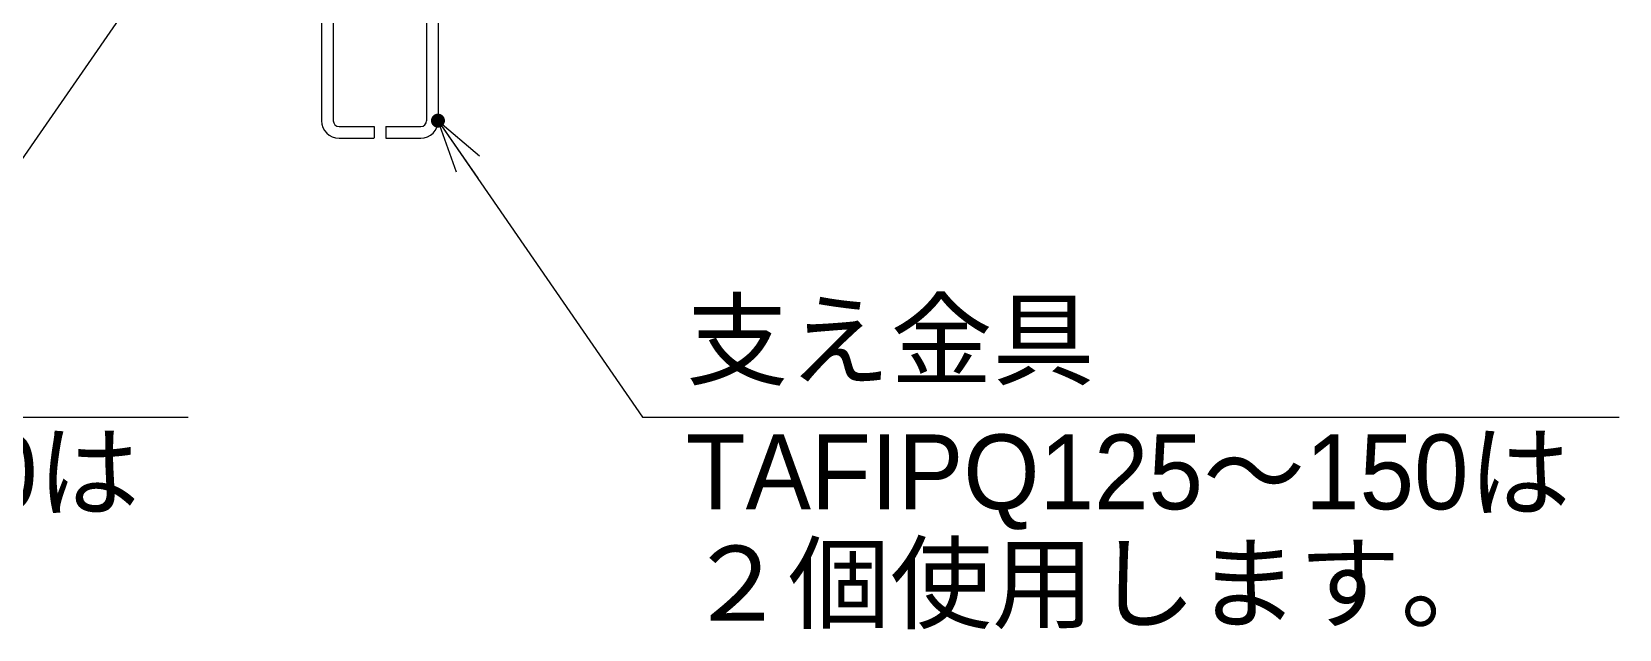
# Model space of a CAD drawing. Extents: x 443 to 1217, y -1921 to -677.
# Drawn here: x 745.4 to 798.5, y -1040.1 to -1020.1 of the extents above; entities that cross this region are included whole.
import ezdxf
from ezdxf.enums import TextEntityAlignment as Align

# ---------------------------------------------------------------- set-up
doc = ezdxf.new("R2010")
doc.units = 0
doc.header["$MEASUREMENT"] = 0
doc.layers.get('0').update_dxf_attribs({"linetype": 'CONTINUOUS'})
doc.layers.add('10', color=7, linetype='CONTINUOUS')
doc.layers.add('3', color=8, linetype='CONTINUOUS')
doc.styles.add('ｽﾀｲﾙ2', font='MS PGothic.ttf')

# ---------------------------------------------------------------- blocks, each defined once
blk = doc.blocks.new('OPEN330A')
at = {"color": 0}
for q in [(30, 8.0385), (30, -8.0385), (40, 0)]:
    blk.add_line((0, 0), q, dxfattribs=at)
blk = doc.blocks.new('NEGDOTSMALL')
at = {"color": 0, "const_width": 4}
blk.add_lwpolyline([(-2, 0, 1), (2, 0, 1), (-2, 0)], format="xyb", dxfattribs=at)

msp = doc.modelspace()

# ---------------------------------------------------------------- linework, layer by layer
at = {"color": 7, "linetype": 'Continuous'}
for p, q in [((750.257, -1016.971), (744.057, -1025.928)), ((759.007, -1023.112), (765.833, -1033.022)), ((717.155, -1033.022), (750.669, -1033.022)), ((765.833, -1033.022), (798.45, -1033.022))]:
    msp.add_line(p, q, dxfattribs=at)
at = {"layer": '3', "color": 3, "linetype": 'Continuous'}
for p, q in [((755.121, -1019.051), (755.121, -1023.117)), ((755.511, -1019.051), (755.511, -1023.117)), ((758.627, -1019.051), (758.627, -1023.117)), ((759.017, -1019.051), (759.017, -1023.117)), ((755.705, -1023.312), (756.874, -1023.312)), ((756.874, -1023.312), (756.874, -1023.69)), ((757.264, -1023.312), (757.264, -1023.696)), ((757.264, -1023.312), (758.432, -1023.312)), ((755.705, -1023.701), (756.874, -1023.701)), ((757.264, -1023.701), (758.432, -1023.701))]:
    msp.add_line(p, q, dxfattribs=at)
for centre, radius, start, end in [((755.705, -1023.117), 0.584, 180, 270), ((755.705, -1023.117), 0.195, 180, 270), ((758.432, -1023.117), 0.584, 270, 0), ((758.432, -1023.117), 0.195, 270, 0)]:
    msp.add_arc(centre, radius, start, end, dxfattribs=at)

# ---------------------------------------------------------------- block references
at = {"color": 7, "linetype": 'Continuous', "yscale": 0.05843603243154152, "zscale": 0.05843603243154152}
for name, p, xscale, rotation in [('OPEN330A', (759.007, -1023.112), -0.05843603243154154, 124.5549033472501), ('NEGDOTSMALL', (759.006, -1023.115), -0.05843603243154152, 200.2203103939668)]:
    msp.add_blockref(name, p, dxfattribs=dict(at, xscale=xscale, rotation=rotation))

# ---------------------------------------------------------------- texts
at = {"layer": '10', "linetype": 'Continuous', "style": 'ｽﾀｲﾙ2'}
for tag, p in [('支え金具', (767.296, -1032.438)), ('TAFIPQ125～150は', (719.501, -1036.85)), ('TAFIPQ125～150は', (767.283, -1036.85)), ('２個使用します。', (767.283, -1040.569))]:
    msp.add_attdef(tag, text='', height=2.5, dxfattribs=at).set_placement(p, align=Align.BOTTOM_LEFT)

doc.saveas('drawing.dxf')
